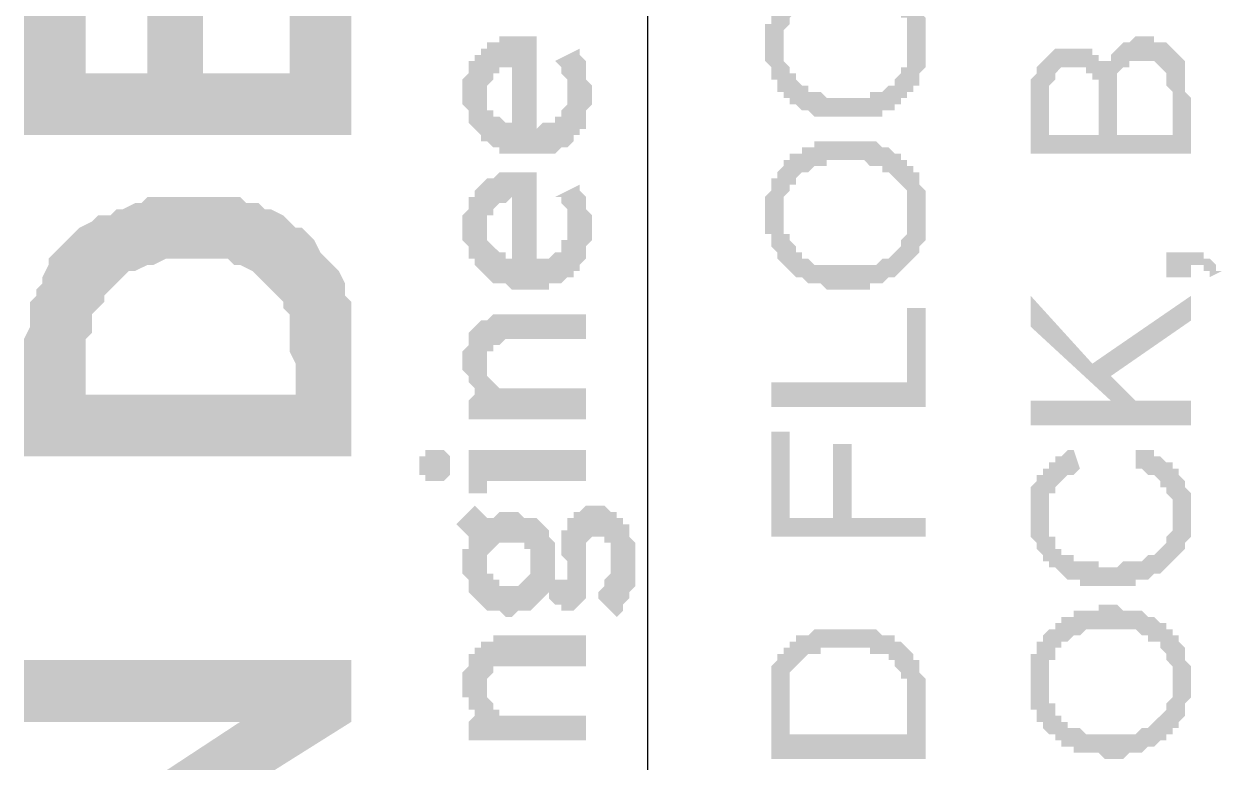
# Model space of a CAD drawing. Header units: inches. Extents: x -41599880 to -41577026, y -18110 to -4738.
# Drawn here: x -41578422 to -41577686, y -6640 to -6186 of the extents above; entities that cross this region are included whole.
import ezdxf

# ---------------------------------------------------------------- set-up
doc = ezdxf.new("R2010")
doc.units = ezdxf.units.IN
doc.header["$MEASUREMENT"] = 0
doc.layers.add('PDF_Geometry', color=40, linetype='Continuous')
doc.layers.add('PDF_Solid Fills', color=9, linetype='Continuous')

msp = doc.modelspace()

# ---------------------------------------------------------------- hatches: boundary and pattern name
at = {"layer": 'PDF_Solid Fills'}
for points in [[(-41578421.64, -6144.57), (-41578421.64, -6254.55), (-41578220.63, -6254.55), (-41578220.63, -6144.57), (-41578258.55, -6144.57), (-41578258.55, -6216.63), (-41578311.65, -6216.63), (-41578311.65, -6144.57), (-41578345.78, -6144.57), (-41578345.78, -6216.63), (-41578383.71, -6216.63), (-41578383.71, -6144.57)], [(-41577966.52, -6197.66), (-41577966.52, -6197.66), (-41577966.52, -6201.45), (-41577966.52, -6205.25), (-41577966.52, -6209.04), (-41577966.52, -6209.04), (-41577962.73, -6212.83), (-41577962.73, -6216.63), (-41577962.73, -6216.63), (-41577962.73, -6220.42), (-41577958.94, -6220.42), (-41577958.94, -6224.21), (-41577958.94, -6228), (-41577955.14, -6228), (-41577955.14, -6197.66), (-41577955.14, -6197.66), (-41577955.14, -6193.87), (-41577955.14, -6190.08), (-41577955.14, -6190.08), (-41577951.35, -6186.28), (-41577951.35, -6182.49), (-41577951.35, -6182.49), (-41577947.56, -6178.7), (-41577947.56, -6178.7), (-41577947.56, -6174.91), (-41577943.77, -6174.91), (-41577939.97, -6171.11), (-41577939.97, -6171.11), (-41577936.18, -6171.11), (-41577936.18, -6167.32), (-41577932.39, -6167.32), (-41577928.6, -6167.32), (-41577928.6, -6167.32), (-41577924.8, -6167.32), (-41577921.01, -6167.32), (-41577921.01, -6167.32), (-41577917.22, -6167.32), (-41577913.42, -6167.32), (-41577909.63, -6167.32), (-41577909.63, -6167.32), (-41577905.84, -6167.32), (-41577902.05, -6167.32), (-41577902.05, -6167.32), (-41577898.25, -6167.32), (-41577894.46, -6171.11), (-41577894.46, -6171.11), (-41577890.67, -6171.11), (-41577890.67, -6174.91), (-41577886.88, -6174.91), (-41577886.88, -6174.91), (-41577886.88, -6178.7), (-41577883.08, -6178.7), (-41577883.08, -6182.49), (-41577879.29, -6182.49), (-41577879.29, -6186.28), (-41577879.29, -6190.08), (-41577879.29, -6190.08), (-41577879.29, -6193.87), (-41577879.29, -6197.66), (-41577879.29, -6197.66), (-41577879.29, -6167.32), (-41577879.29, -6167.32), (-41577883.08, -6163.53), (-41577883.08, -6163.53), (-41577886.88, -6159.74), (-41577886.88, -6159.74), (-41577890.67, -6159.74), (-41577890.67, -6159.74), (-41577894.46, -6155.94), (-41577894.46, -6155.94), (-41577898.25, -6155.94), (-41577902.05, -6155.94), (-41577902.05, -6155.94), (-41577905.84, -6152.15), (-41577909.63, -6152.15), (-41577909.63, -6152.15), (-41577913.42, -6152.15), (-41577917.22, -6152.15), (-41577917.22, -6152.15), (-41577921.01, -6152.15), (-41577921.01, -6152.15), (-41577924.8, -6152.15), (-41577928.6, -6152.15), (-41577928.6, -6155.94), (-41577932.39, -6155.94), (-41577936.18, -6155.94), (-41577936.18, -6155.94), (-41577939.97, -6155.94), (-41577943.77, -6159.74), (-41577943.77, -6159.74), (-41577943.77, -6159.74), (-41577947.56, -6159.74), (-41577951.35, -6163.53), (-41577951.35, -6163.53), (-41577955.14, -6167.32), (-41577955.14, -6167.32), (-41577955.14, -6171.11), (-41577958.94, -6171.11), (-41577958.94, -6174.91), (-41577958.94, -6174.91), (-41577962.73, -6178.7), (-41577962.73, -6182.49), (-41577962.73, -6182.49), (-41577962.73, -6186.28), (-41577966.52, -6186.28), (-41577966.52, -6190.08), (-41577966.52, -6193.87)], [(-41577955.14, -6228), (-41577955.14, -6231.8), (-41577951.35, -6231.8), (-41577951.35, -6231.8), (-41577951.35, -6235.59), (-41577947.56, -6235.59), (-41577947.56, -6235.59), (-41577943.77, -6239.38), (-41577939.97, -6239.38), (-41577939.97, -6239.38), (-41577936.18, -6243.17), (-41577936.18, -6243.17), (-41577932.39, -6243.17), (-41577928.6, -6243.17), (-41577928.6, -6243.17), (-41577924.8, -6243.17), (-41577921.01, -6243.17), (-41577917.22, -6243.17), (-41577913.43, -6243.17), (-41577913.43, -6243.17), (-41577913.43, -6243.17), (-41577909.63, -6243.17), (-41577905.84, -6243.17), (-41577902.05, -6243.17), (-41577902.05, -6243.17), (-41577898.25, -6243.17), (-41577894.46, -6243.17), (-41577894.46, -6239.38), (-41577890.67, -6239.38), (-41577890.67, -6239.38), (-41577886.88, -6239.38), (-41577886.88, -6235.59), (-41577883.08, -6235.59), (-41577883.08, -6231.8), (-41577879.29, -6231.8), (-41577879.29, -6228), (-41577875.5, -6228), (-41577875.5, -6224.21), (-41577871.71, -6224.21), (-41577871.71, -6220.42), (-41577871.71, -6220.42), (-41577871.71, -6216.63), (-41577867.91, -6212.83), (-41577867.91, -6212.83), (-41577867.91, -6209.04), (-41577867.91, -6205.25), (-41577867.91, -6205.25), (-41577867.91, -6201.46), (-41577867.91, -6197.66), (-41577867.91, -6197.66), (-41577867.91, -6193.87), (-41577867.91, -6193.87), (-41577867.91, -6190.08), (-41577867.91, -6186.29), (-41577867.91, -6186.29), (-41577867.91, -6182.49), (-41577871.71, -6178.7), (-41577871.71, -6178.7), (-41577871.71, -6174.91), (-41577871.71, -6174.91), (-41577875.5, -6171.11), (-41577875.5, -6171.11), (-41577879.29, -6167.32), (-41577879.29, -6197.66), (-41577879.29, -6197.66), (-41577879.29, -6201.46), (-41577879.29, -6205.25), (-41577879.29, -6205.25), (-41577879.29, -6209.04), (-41577879.29, -6212.83), (-41577883.08, -6212.83), (-41577883.08, -6216.63), (-41577883.08, -6216.63), (-41577886.88, -6220.42), (-41577886.88, -6220.42), (-41577886.88, -6224.21), (-41577890.67, -6224.21), (-41577890.67, -6224.21), (-41577894.46, -6228), (-41577898.25, -6228), (-41577898.25, -6228), (-41577902.05, -6228), (-41577902.05, -6231.8), (-41577905.84, -6231.8), (-41577909.63, -6231.8), (-41577913.43, -6231.8), (-41577913.43, -6231.8), (-41577917.22, -6231.8), (-41577921.01, -6231.8), (-41577924.8, -6231.8), (-41577928.6, -6231.8), (-41577928.6, -6231.8), (-41577932.39, -6228), (-41577936.18, -6228), (-41577936.18, -6228), (-41577939.97, -6228), (-41577939.97, -6224.21), (-41577943.77, -6224.21), (-41577943.77, -6224.21), (-41577947.56, -6220.42), (-41577947.56, -6220.42), (-41577947.56, -6216.63), (-41577951.35, -6216.63), (-41577951.35, -6212.83), (-41577951.35, -6212.83), (-41577955.14, -6209.04), (-41577955.14, -6205.25), (-41577955.14, -6205.25), (-41577955.14, -6201.46), (-41577955.14, -6197.66)], [(-41578152.36, -6231.8), (-41578152.36, -6231.8), (-41578152.36, -6235.59), (-41578152.36, -6235.59), (-41578148.57, -6239.38), (-41578148.57, -6243.17), (-41578148.57, -6243.17), (-41578148.57, -6246.97), (-41578144.77, -6250.76), (-41578144.77, -6250.76), (-41578140.98, -6254.55), (-41578140.98, -6254.55), (-41578140.98, -6258.34), (-41578137.19, -6258.34), (-41578137.19, -6258.34), (-41578133.4, -6262.14), (-41578129.6, -6262.14), (-41578129.6, -6265.93), (-41578125.81, -6265.93), (-41578122.02, -6265.93), (-41578122.02, -6265.93), (-41578118.23, -6265.93), (-41578114.43, -6265.93), (-41578110.64, -6265.93), (-41578110.64, -6265.93), (-41578106.85, -6265.93), (-41578103.06, -6265.93), (-41578099.26, -6265.93), (-41578099.26, -6265.93), (-41578095.47, -6265.93), (-41578091.68, -6262.14), (-41578091.68, -6262.14), (-41578087.88, -6262.14), (-41578087.88, -6228), (-41578087.88, -6231.8), (-41578087.88, -6231.8), (-41578087.88, -6235.59), (-41578091.68, -6239.38), (-41578091.68, -6239.38), (-41578091.68, -6243.17), (-41578095.47, -6243.17), (-41578095.47, -6246.97), (-41578099.26, -6246.97), (-41578103.06, -6246.97), (-41578103.06, -6246.97), (-41578106.85, -6250.76), (-41578106.85, -6193.87), (-41578110.64, -6193.87), (-41578110.64, -6193.87), (-41578114.43, -6193.87), (-41578118.23, -6193.87), (-41578118.23, -6193.87), (-41578122.02, -6246.97), (-41578122.02, -6246.97), (-41578125.81, -6246.97), (-41578125.81, -6246.97), (-41578129.6, -6243.17), (-41578129.6, -6243.17), (-41578133.4, -6243.17), (-41578133.4, -6239.38), (-41578137.19, -6239.38), (-41578137.19, -6235.59), (-41578137.19, -6231.8), (-41578137.19, -6228), (-41578137.19, -6201.45), (-41578140.98, -6201.45), (-41578140.98, -6205.25), (-41578140.98, -6205.25), (-41578144.77, -6205.25), (-41578144.77, -6209.04), (-41578148.57, -6209.04), (-41578148.57, -6212.83), (-41578148.57, -6216.63), (-41578148.57, -6216.63), (-41578152.36, -6220.42), (-41578152.36, -6224.21), (-41578152.36, -6228)], [(-41578137.19, -6201.46), (-41578137.19, -6228), (-41578137.19, -6228), (-41578137.19, -6224.21), (-41578137.19, -6224.21), (-41578133.4, -6220.42), (-41578133.4, -6220.42), (-41578133.4, -6216.63), (-41578129.6, -6216.63), (-41578129.6, -6212.83), (-41578125.81, -6212.83), (-41578122.02, -6212.83), (-41578122.02, -6212.83), (-41578122.02, -6246.97), (-41578118.23, -6193.87), (-41578122.02, -6193.87), (-41578125.81, -6193.87), (-41578129.6, -6193.87), (-41578129.6, -6197.66), (-41578133.4, -6197.66), (-41578137.19, -6197.66)], [(-41577750.34, -6201.46), (-41577750.34, -6231.8), (-41577750.34, -6231.8), (-41577750.34, -6228), (-41577750.34, -6224.21), (-41577750.34, -6224.21), (-41577750.34, -6220.42), (-41577750.34, -6220.42), (-41577750.34, -6216.63), (-41577746.55, -6212.83), (-41577746.55, -6212.83), (-41577742.76, -6212.83), (-41577742.76, -6209.04), (-41577738.96, -6209.04), (-41577738.96, -6209.04), (-41577735.17, -6209.04), (-41577735.17, -6209.04), (-41577731.38, -6209.04), (-41577727.59, -6209.04), (-41577727.59, -6209.04), (-41577723.79, -6212.83), (-41577723.79, -6212.83), (-41577720, -6216.63), (-41577720, -6216.63), (-41577720, -6220.42), (-41577720, -6224.21), (-41577720, -6224.21), (-41577720, -6224.21), (-41577716.21, -6228), (-41577716.21, -6231.8), (-41577716.21, -6254.55), (-41577716.21, -6201.46), (-41577720, -6197.66), (-41577723.79, -6197.66), (-41577723.79, -6197.66), (-41577727.59, -6197.66), (-41577727.59, -6193.87), (-41577731.38, -6193.87), (-41577735.17, -6193.87), (-41577738.96, -6193.87), (-41577738.96, -6193.87), (-41577742.76, -6197.66), (-41577746.55, -6197.66), (-41577746.55, -6197.66), (-41577750.34, -6201.46)], [(-41578095.47, -6209.04), (-41578095.47, -6209.04), (-41578091.68, -6212.83), (-41578091.68, -6212.83), (-41578091.68, -6216.63), (-41578087.89, -6220.42), (-41578087.89, -6220.42), (-41578087.89, -6224.21), (-41578087.89, -6228), (-41578087.89, -6262.14), (-41578084.09, -6258.35), (-41578084.09, -6258.35), (-41578084.09, -6254.55), (-41578080.3, -6254.55), (-41578080.3, -6250.76), (-41578076.51, -6250.76), (-41578076.51, -6246.97), (-41578076.51, -6243.17), (-41578076.51, -6243.17), (-41578076.51, -6239.38), (-41578072.71, -6235.59), (-41578072.71, -6231.8), (-41578072.71, -6231.8), (-41578072.71, -6228), (-41578072.71, -6224.21), (-41578072.71, -6224.21), (-41578076.51, -6220.42), (-41578076.51, -6216.63), (-41578076.51, -6212.83), (-41578076.51, -6212.83), (-41578076.51, -6209.04), (-41578080.3, -6205.25), (-41578080.3, -6205.25), (-41578080.3, -6201.46)], [(-41577803.44, -6231.8), (-41577803.44, -6265.93), (-41577704.83, -6265.93), (-41577704.83, -6231.8), (-41577708.62, -6228), (-41577708.62, -6224.21), (-41577708.62, -6224.21), (-41577708.62, -6220.42), (-41577708.62, -6216.63), (-41577708.62, -6216.63), (-41577708.62, -6212.83), (-41577708.62, -6212.83), (-41577708.62, -6209.04), (-41577712.42, -6205.25), (-41577712.42, -6205.25), (-41577712.42, -6205.25), (-41577716.21, -6201.45), (-41577716.21, -6201.45), (-41577716.21, -6254.55), (-41577750.34, -6254.55), (-41577750.34, -6231.8), (-41577750.34, -6201.45), (-41577754.13, -6205.25), (-41577754.13, -6205.25), (-41577754.13, -6209.04), (-41577757.93, -6209.04), (-41577757.93, -6212.83), (-41577757.93, -6212.83), (-41577757.93, -6209.04), (-41577761.72, -6209.04), (-41577761.72, -6254.55), (-41577792.06, -6254.55), (-41577792.06, -6235.59), (-41577792.06, -6205.25), (-41577792.06, -6205.25), (-41577795.85, -6209.04), (-41577795.85, -6209.04), (-41577799.65, -6212.83), (-41577799.65, -6212.83), (-41577799.65, -6216.63), (-41577799.65, -6216.63), (-41577803.44, -6220.42), (-41577803.44, -6224.21), (-41577803.44, -6224.21), (-41577803.44, -6228)], [(-41577792.06, -6205.25), (-41577792.06, -6235.59), (-41577792.06, -6235.59), (-41577792.06, -6231.8), (-41577792.06, -6228), (-41577792.06, -6224.21), (-41577792.06, -6224.21), (-41577788.27, -6220.42), (-41577788.27, -6220.42), (-41577788.27, -6216.63), (-41577788.27, -6216.63), (-41577784.48, -6212.83), (-41577784.48, -6212.83), (-41577780.68, -6212.83), (-41577780.68, -6212.83), (-41577776.89, -6212.83), (-41577776.89, -6212.83), (-41577773.1, -6212.83), (-41577769.31, -6212.83), (-41577769.31, -6216.63), (-41577769.31, -6216.63), (-41577765.51, -6216.63), (-41577765.51, -6220.42), (-41577761.72, -6220.42), (-41577761.72, -6224.21), (-41577761.72, -6224.21), (-41577761.72, -6228), (-41577761.72, -6231.8), (-41577761.72, -6235.59), (-41577761.72, -6254.55), (-41577761.72, -6209.04), (-41577761.72, -6205.25), (-41577765.51, -6205.25), (-41577765.51, -6201.46), (-41577769.31, -6201.46), (-41577769.31, -6201.46), (-41577773.1, -6201.46), (-41577776.89, -6201.46), (-41577776.89, -6201.46), (-41577776.89, -6201.46), (-41577780.68, -6201.46), (-41577784.48, -6201.46), (-41577784.48, -6201.46), (-41577788.27, -6201.46)], [(-41577966.52, -6303.86), (-41577966.52, -6303.86), (-41577966.52, -6307.65), (-41577966.52, -6307.65), (-41577966.52, -6311.44), (-41577966.52, -6315.23), (-41577962.73, -6315.23), (-41577962.73, -6319.03), (-41577962.73, -6322.82), (-41577962.73, -6322.82), (-41577958.94, -6326.61), (-41577958.94, -6326.61), (-41577958.94, -6330.4), (-41577955.14, -6334.2), (-41577955.14, -6303.86), (-41577955.14, -6300.06), (-41577955.14, -6296.27), (-41577955.14, -6296.27), (-41577955.14, -6292.48), (-41577951.35, -6288.69), (-41577951.35, -6288.69), (-41577951.35, -6284.89), (-41577947.56, -6284.89), (-41577947.56, -6281.1), (-41577947.56, -6281.1), (-41577943.77, -6277.31), (-41577939.97, -6277.31), (-41577939.97, -6277.31), (-41577936.18, -6273.52), (-41577936.18, -6273.52), (-41577932.39, -6273.52), (-41577928.6, -6273.52), (-41577928.6, -6269.72), (-41577924.8, -6269.72), (-41577921.01, -6269.72), (-41577921.01, -6269.72), (-41577917.22, -6269.72), (-41577913.42, -6269.72), (-41577909.63, -6269.72), (-41577909.63, -6269.72), (-41577905.84, -6269.72), (-41577902.05, -6273.52), (-41577902.05, -6273.52), (-41577898.25, -6273.52), (-41577894.46, -6273.52), (-41577894.46, -6277.31), (-41577890.67, -6277.31), (-41577890.67, -6277.31), (-41577886.88, -6281.1), (-41577886.88, -6281.1), (-41577886.88, -6281.1), (-41577883.08, -6284.89), (-41577883.08, -6284.89), (-41577879.29, -6288.69), (-41577879.29, -6288.69), (-41577879.29, -6292.48), (-41577879.29, -6296.27), (-41577879.29, -6296.27), (-41577879.29, -6300.06), (-41577879.29, -6303.86), (-41577879.29, -6273.52), (-41577879.29, -6269.72), (-41577883.08, -6269.72), (-41577883.08, -6265.93), (-41577886.88, -6265.93), (-41577886.88, -6265.93), (-41577890.67, -6262.14), (-41577890.67, -6262.14), (-41577894.46, -6262.14), (-41577894.46, -6262.14), (-41577898.25, -6258.35), (-41577902.05, -6258.35), (-41577902.05, -6258.35), (-41577905.84, -6258.35), (-41577909.63, -6258.35), (-41577909.63, -6258.35), (-41577913.42, -6258.35), (-41577917.22, -6258.35), (-41577917.22, -6258.35), (-41577921.01, -6258.35), (-41577921.01, -6258.35), (-41577924.8, -6258.35), (-41577928.6, -6258.35), (-41577928.6, -6258.35), (-41577932.39, -6258.35), (-41577936.18, -6258.35), (-41577936.18, -6262.14), (-41577939.97, -6262.14), (-41577943.77, -6262.14), (-41577943.77, -6262.14), (-41577943.77, -6265.93), (-41577947.56, -6265.93), (-41577951.35, -6265.93), (-41577951.35, -6269.72), (-41577955.14, -6269.72), (-41577955.14, -6273.52), (-41577955.14, -6273.52), (-41577958.94, -6277.31), (-41577958.94, -6277.31), (-41577958.94, -6281.1), (-41577962.73, -6281.1), (-41577962.73, -6284.89), (-41577962.73, -6288.69), (-41577962.73, -6288.69), (-41577966.52, -6292.48), (-41577966.52, -6296.27), (-41577966.52, -6296.27), (-41577966.52, -6300.06)], [(-41577955.14, -6334.2), (-41577955.14, -6334.2), (-41577951.35, -6337.99), (-41577951.35, -6337.99), (-41577951.35, -6337.99), (-41577947.56, -6341.78), (-41577947.56, -6341.78), (-41577943.77, -6341.78), (-41577939.97, -6345.57), (-41577939.97, -6345.57), (-41577936.18, -6345.57), (-41577936.18, -6345.57), (-41577932.39, -6345.57), (-41577928.6, -6349.37), (-41577928.6, -6349.37), (-41577924.8, -6349.37), (-41577921.01, -6349.37), (-41577917.22, -6349.37), (-41577913.43, -6349.37), (-41577913.43, -6349.37), (-41577913.43, -6349.37), (-41577909.63, -6349.37), (-41577905.84, -6349.37), (-41577902.05, -6349.37), (-41577902.05, -6345.57), (-41577898.25, -6345.57), (-41577894.46, -6345.57), (-41577894.46, -6345.57), (-41577890.67, -6341.78), (-41577890.67, -6341.78), (-41577886.88, -6341.78), (-41577886.88, -6341.78), (-41577883.08, -6337.99), (-41577883.08, -6337.99), (-41577879.29, -6334.2), (-41577879.29, -6334.2), (-41577875.5, -6330.4), (-41577875.5, -6330.4), (-41577871.71, -6326.61), (-41577871.71, -6326.61), (-41577871.71, -6322.82), (-41577871.71, -6322.82), (-41577867.91, -6319.03), (-41577867.91, -6315.23), (-41577867.91, -6315.23), (-41577867.91, -6311.44), (-41577867.91, -6307.65), (-41577867.91, -6307.65), (-41577867.91, -6303.86), (-41577867.91, -6303.86), (-41577867.91, -6300.06), (-41577867.91, -6296.27), (-41577867.91, -6296.27), (-41577867.91, -6292.48), (-41577867.91, -6288.69), (-41577867.91, -6288.69), (-41577871.71, -6284.89), (-41577871.71, -6281.1), (-41577871.71, -6281.1), (-41577871.71, -6277.31), (-41577875.5, -6277.31), (-41577875.5, -6273.51), (-41577879.29, -6273.51), (-41577879.29, -6303.86), (-41577879.29, -6303.86), (-41577879.29, -6307.65), (-41577879.29, -6307.65), (-41577879.29, -6311.44), (-41577879.29, -6315.23), (-41577879.29, -6315.23), (-41577883.08, -6319.03), (-41577883.08, -6319.03), (-41577883.08, -6322.82), (-41577886.88, -6326.61), (-41577886.88, -6326.61), (-41577886.88, -6326.61), (-41577890.67, -6330.4), (-41577890.67, -6330.4), (-41577894.46, -6330.4), (-41577898.25, -6334.2), (-41577898.25, -6334.2), (-41577902.05, -6334.2), (-41577902.05, -6334.2), (-41577905.84, -6334.2), (-41577909.63, -6334.2), (-41577913.43, -6334.2), (-41577913.43, -6334.2), (-41577917.22, -6334.2), (-41577921.01, -6334.2), (-41577924.8, -6334.2), (-41577928.6, -6334.2), (-41577928.6, -6334.2), (-41577932.39, -6334.2), (-41577936.18, -6334.2), (-41577936.18, -6334.2), (-41577939.97, -6330.4), (-41577939.97, -6330.4), (-41577943.77, -6330.4), (-41577943.77, -6326.61), (-41577947.56, -6326.61), (-41577947.56, -6322.82), (-41577947.56, -6322.82), (-41577951.35, -6319.03), (-41577951.35, -6319.03), (-41577951.35, -6315.23), (-41577955.14, -6315.23), (-41577955.14, -6311.44), (-41577955.14, -6307.65), (-41577955.14, -6303.86), (-41577955.14, -6303.86)], [(-41578152.36, -6311.44), (-41578152.36, -6315.23), (-41578152.36, -6315.23), (-41578152.36, -6319.03), (-41578148.57, -6322.82), (-41578148.57, -6322.82), (-41578148.57, -6326.61), (-41578148.57, -6330.41), (-41578144.77, -6330.41), (-41578144.77, -6334.2), (-41578140.98, -6337.99), (-41578140.98, -6337.99), (-41578140.98, -6337.99), (-41578137.19, -6341.78), (-41578137.19, -6341.78), (-41578133.4, -6345.58), (-41578129.6, -6345.58), (-41578129.6, -6345.58), (-41578125.81, -6345.58), (-41578122.02, -6349.37), (-41578122.02, -6349.37), (-41578118.23, -6349.37), (-41578114.43, -6349.37), (-41578110.64, -6349.37), (-41578110.64, -6349.37), (-41578106.85, -6349.37), (-41578103.06, -6349.37), (-41578099.26, -6349.37), (-41578099.26, -6345.58), (-41578095.47, -6345.58), (-41578091.68, -6345.58), (-41578091.68, -6345.58), (-41578087.88, -6341.78), (-41578087.88, -6311.44), (-41578087.88, -6311.44), (-41578087.88, -6315.23), (-41578087.88, -6319.03), (-41578091.68, -6319.03), (-41578091.68, -6322.82), (-41578091.68, -6326.61), (-41578095.47, -6326.61), (-41578095.47, -6326.61), (-41578099.26, -6330.41), (-41578103.06, -6330.41), (-41578103.06, -6330.41), (-41578106.85, -6330.41), (-41578106.85, -6277.31), (-41578110.64, -6277.31), (-41578110.64, -6277.31), (-41578114.43, -6277.31), (-41578118.23, -6277.31), (-41578118.23, -6277.31), (-41578122.02, -6330.41), (-41578122.02, -6330.41), (-41578125.81, -6330.41), (-41578125.81, -6326.61), (-41578129.6, -6326.61), (-41578129.6, -6326.61), (-41578133.4, -6322.82), (-41578133.4, -6322.82), (-41578137.19, -6319.03), (-41578137.19, -6319.03), (-41578137.19, -6315.23), (-41578137.19, -6311.44), (-41578137.19, -6281.1), (-41578140.98, -6284.89), (-41578140.98, -6284.89), (-41578140.98, -6284.89), (-41578144.77, -6288.69), (-41578144.77, -6292.48), (-41578148.57, -6292.48), (-41578148.57, -6296.27), (-41578148.57, -6296.27), (-41578148.57, -6300.06), (-41578152.36, -6303.86), (-41578152.36, -6307.65), (-41578152.36, -6307.65)], [(-41578137.19, -6281.1), (-41578137.19, -6311.44), (-41578137.19, -6311.44), (-41578137.19, -6307.65), (-41578137.19, -6303.86), (-41578133.4, -6303.86), (-41578133.4, -6300.06), (-41578133.4, -6300.06), (-41578129.6, -6296.27), (-41578129.6, -6296.27), (-41578125.81, -6296.27), (-41578122.02, -6292.48), (-41578122.02, -6292.48), (-41578122.02, -6330.4), (-41578118.23, -6277.31), (-41578122.02, -6277.31), (-41578125.81, -6277.31), (-41578129.6, -6277.31), (-41578129.6, -6277.31), (-41578133.4, -6281.1)], [(-41578095.47, -6292.48), (-41578095.47, -6292.48), (-41578091.68, -6292.48), (-41578091.68, -6296.27), (-41578091.68, -6296.27), (-41578087.89, -6300.06), (-41578087.89, -6303.86), (-41578087.89, -6307.65), (-41578087.89, -6311.44), (-41578087.89, -6341.78), (-41578084.09, -6341.78), (-41578084.09, -6337.99), (-41578084.09, -6337.99), (-41578080.3, -6337.99), (-41578080.3, -6334.2), (-41578076.51, -6330.4), (-41578076.51, -6330.4), (-41578076.51, -6326.61), (-41578076.51, -6322.82), (-41578076.51, -6322.82), (-41578072.71, -6319.03), (-41578072.71, -6315.23), (-41578072.71, -6311.44), (-41578072.71, -6311.44), (-41578072.71, -6307.65), (-41578072.71, -6303.86), (-41578076.51, -6300.06), (-41578076.51, -6300.06), (-41578076.51, -6296.27), (-41578076.51, -6292.48), (-41578076.51, -6292.48), (-41578080.3, -6288.69), (-41578080.3, -6284.89), (-41578080.3, -6284.89)], [(-41578387.5, -6311.44), (-41578383.71, -6398.67), (-41578383.71, -6398.67), (-41578383.71, -6391.09), (-41578383.71, -6387.29), (-41578383.71, -6379.71), (-41578379.92, -6375.92), (-41578379.92, -6368.33), (-41578379.92, -6364.54), (-41578376.12, -6360.75), (-41578372.33, -6356.95), (-41578372.33, -6353.16), (-41578368.54, -6349.37), (-41578364.75, -6345.58), (-41578360.95, -6341.78), (-41578357.16, -6337.99), (-41578353.37, -6337.99), (-41578345.78, -6334.2), (-41578341.99, -6334.2), (-41578334.41, -6330.41), (-41578330.61, -6330.41), (-41578323.03, -6330.41), (-41578319.24, -6330.41), (-41578315.44, -6330.41), (-41578307.86, -6330.41), (-41578304.06, -6330.41), (-41578296.48, -6330.41), (-41578292.69, -6334.2), (-41578288.89, -6334.2), (-41578281.31, -6337.99), (-41578281.31, -6337.99), (-41578277.52, -6341.78), (-41578273.72, -6345.58), (-41578269.93, -6349.37), (-41578266.14, -6353.16), (-41578262.35, -6356.95), (-41578262.35, -6356.95), (-41578262.35, -6360.75), (-41578258.55, -6364.54), (-41578258.55, -6368.33), (-41578258.55, -6375.92), (-41578258.55, -6379.71), (-41578258.55, -6387.29), (-41578254.76, -6394.88), (-41578254.76, -6413.84), (-41578254.76, -6311.44), (-41578258.55, -6307.65), (-41578262.35, -6303.86), (-41578269.93, -6300.06), (-41578273.72, -6300.06), (-41578277.52, -6296.27), (-41578285.1, -6296.27), (-41578288.89, -6292.48), (-41578292.69, -6292.48), (-41578300.27, -6292.48), (-41578304.06, -6292.48), (-41578311.65, -6292.48), (-41578315.44, -6292.48), (-41578323.03, -6292.48), (-41578326.82, -6292.48), (-41578334.41, -6292.48), (-41578338.2, -6292.48), (-41578345.78, -6292.48), (-41578349.58, -6296.27), (-41578353.37, -6296.27), (-41578360.95, -6300.06), (-41578364.75, -6300.06), (-41578368.54, -6303.86), (-41578376.12, -6303.86), (-41578376.12, -6303.86), (-41578379.92, -6307.65)], [(-41578421.64, -6406.26), (-41578421.64, -6451.77), (-41578220.63, -6451.77), (-41578220.63, -6406.26), (-41578220.63, -6398.67), (-41578220.63, -6391.09), (-41578220.63, -6383.5), (-41578220.63, -6379.71), (-41578220.63, -6372.12), (-41578220.63, -6368.33), (-41578220.63, -6360.75), (-41578220.63, -6356.95), (-41578224.42, -6353.16), (-41578224.42, -6349.37), (-41578224.42, -6349.37), (-41578224.42, -6345.58), (-41578228.21, -6337.99), (-41578232.01, -6334.2), (-41578235.8, -6330.41), (-41578239.59, -6326.61), (-41578243.38, -6319.03), (-41578243.38, -6319.03), (-41578247.18, -6315.23), (-41578250.97, -6311.44), (-41578254.76, -6311.44), (-41578254.76, -6413.84), (-41578383.71, -6413.84), (-41578383.71, -6398.67), (-41578387.5, -6311.44), (-41578391.3, -6315.23), (-41578395.09, -6319.03), (-41578398.88, -6322.82), (-41578402.67, -6326.61), (-41578406.47, -6330.41), (-41578406.47, -6334.2), (-41578410.26, -6341.78), (-41578410.26, -6345.58), (-41578414.05, -6349.37), (-41578414.05, -6353.16), (-41578417.84, -6356.95), (-41578417.84, -6360.75), (-41578417.84, -6368.33), (-41578417.84, -6372.12), (-41578421.64, -6379.71), (-41578421.64, -6383.5), (-41578421.64, -6391.09), (-41578421.64, -6398.67)], [(-41577720, -6326.61), (-41577720, -6341.78), (-41577704.83, -6341.78), (-41577704.83, -6334.2), (-41577704.83, -6334.2), (-41577701.04, -6334.2), (-41577701.04, -6334.2), (-41577697.25, -6334.2), (-41577697.25, -6337.99), (-41577693.45, -6337.99), (-41577693.45, -6341.78), (-41577685.87, -6337.99), (-41577689.66, -6337.99), (-41577689.66, -6334.2), (-41577689.66, -6334.2), (-41577693.45, -6330.4), (-41577693.45, -6330.4), (-41577697.25, -6330.4), (-41577697.25, -6326.61), (-41577701.04, -6326.61), (-41577704.83, -6326.61), (-41577704.83, -6326.61)], [(-41577803.44, -6353.16), (-41577803.44, -6372.12), (-41577754.13, -6417.63), (-41577738.97, -6417.63), (-41577754.13, -6402.46), (-41577765.51, -6394.88)], [(-41577962.73, -6406.26), (-41577962.73, -6421.43), (-41577867.91, -6421.43), (-41577867.91, -6360.74), (-41577879.29, -6360.74), (-41577879.29, -6406.26)], [(-41578152.36, -6391.09), (-41578152.36, -6394.88), (-41578152.36, -6394.88), (-41578152.36, -6398.67), (-41578148.57, -6402.46), (-41578148.57, -6406.26), (-41578148.57, -6406.26), (-41578144.77, -6410.05), (-41578144.77, -6410.05), (-41578144.77, -6413.84), (-41578140.98, -6368.33), (-41578144.77, -6372.12), (-41578144.77, -6372.12), (-41578144.77, -6372.12), (-41578148.57, -6375.92), (-41578148.57, -6379.71), (-41578148.57, -6379.71), (-41578148.57, -6383.5), (-41578152.36, -6387.29), (-41578152.36, -6387.29)], [(-41578148.57, -6417.63), (-41578148.57, -6429.01), (-41578076.51, -6429.01), (-41578076.51, -6410.05), (-41578129.6, -6410.05), (-41578129.6, -6410.05), (-41578129.6, -6410.05), (-41578133.4, -6406.26), (-41578133.4, -6406.26), (-41578137.19, -6402.46), (-41578137.19, -6398.67), (-41578137.19, -6394.88), (-41578137.19, -6368.33), (-41578140.98, -6368.33), (-41578140.98, -6368.33), (-41578144.77, -6413.84)], [(-41578137.19, -6368.33), (-41578137.19, -6394.88), (-41578137.19, -6394.88), (-41578137.19, -6391.09), (-41578137.19, -6387.29), (-41578133.4, -6387.29), (-41578133.4, -6383.5), (-41578133.4, -6383.5), (-41578129.6, -6383.5), (-41578129.6, -6383.5), (-41578125.81, -6379.71), (-41578122.02, -6379.71), (-41578118.23, -6379.71), (-41578076.51, -6379.71), (-41578076.51, -6364.54), (-41578122.02, -6364.54), (-41578122.02, -6364.54), (-41578125.81, -6364.54), (-41578129.6, -6364.54), (-41578133.4, -6364.54), (-41578133.4, -6364.54)], [(-41577803.44, -6417.63), (-41577803.44, -6432.81), (-41577704.83, -6432.81), (-41577704.83, -6417.63), (-41577738.97, -6417.63), (-41577754.13, -6417.63)], [(-41577962.73, -6436.6), (-41577962.73, -6501.07), (-41577867.91, -6501.07), (-41577867.91, -6489.69), (-41577913.42, -6489.69), (-41577913.42, -6444.18), (-41577924.8, -6444.18), (-41577924.8, -6489.69), (-41577951.35, -6489.69), (-41577951.35, -6436.6)], [(-41578178.91, -6459.35), (-41578178.91, -6459.35), (-41578178.91, -6463.15), (-41578175.12, -6463.15), (-41578175.12, -6466.94), (-41578171.32, -6466.94), (-41578167.53, -6466.94), (-41578167.53, -6466.94), (-41578163.74, -6466.94), (-41578159.95, -6463.15), (-41578159.95, -6463.15), (-41578159.95, -6459.35), (-41578159.95, -6459.35), (-41578159.95, -6455.56), (-41578159.95, -6451.77), (-41578159.95, -6451.77), (-41578163.74, -6447.98), (-41578167.53, -6447.98), (-41578167.53, -6447.98), (-41578171.32, -6447.98), (-41578175.12, -6447.98), (-41578175.12, -6451.77), (-41578178.91, -6451.77), (-41578178.91, -6455.56)], [(-41578148.57, -6447.97), (-41578148.57, -6474.52), (-41578137.19, -6474.52), (-41578137.19, -6466.94), (-41578076.51, -6466.94), (-41578076.51, -6447.97)], [(-41577792.06, -6459.35), (-41577792.06, -6485.9), (-41577792.06, -6485.9), (-41577792.06, -6482.11), (-41577792.06, -6478.32), (-41577792.06, -6478.32), (-41577792.06, -6474.52), (-41577788.27, -6474.52), (-41577788.27, -6470.73), (-41577788.27, -6470.73), (-41577784.48, -6466.94), (-41577784.48, -6466.94), (-41577780.68, -6463.15), (-41577780.68, -6463.15), (-41577776.89, -6463.15), (-41577773.1, -6459.35), (-41577776.89, -6447.98), (-41577776.89, -6447.98), (-41577780.68, -6447.98), (-41577784.48, -6451.77), (-41577784.48, -6451.77), (-41577788.27, -6451.77), (-41577788.27, -6455.56), (-41577792.06, -6455.56)], [(-41577738.97, -6459.35), (-41577738.97, -6459.35), (-41577738.97, -6459.35), (-41577735.17, -6459.35), (-41577731.38, -6463.15), (-41577731.38, -6463.15), (-41577727.59, -6463.15), (-41577723.79, -6466.94), (-41577723.79, -6466.94), (-41577723.79, -6470.73), (-41577720, -6470.73), (-41577720, -6470.73), (-41577720, -6474.52), (-41577716.21, -6478.32), (-41577716.21, -6478.32), (-41577716.21, -6482.11), (-41577716.21, -6485.9), (-41577716.21, -6485.9), (-41577716.21, -6516.24), (-41577712.42, -6512.45), (-41577712.42, -6512.45), (-41577708.62, -6508.66), (-41577708.62, -6508.66), (-41577708.62, -6504.87), (-41577708.62, -6504.87), (-41577704.83, -6501.07), (-41577704.83, -6497.28), (-41577704.83, -6497.28), (-41577704.83, -6493.49), (-41577704.83, -6489.69), (-41577704.83, -6485.9), (-41577704.83, -6485.9), (-41577704.83, -6482.11), (-41577704.83, -6478.32), (-41577704.83, -6478.32), (-41577704.83, -6474.52), (-41577708.62, -6470.73), (-41577708.62, -6470.73), (-41577708.62, -6466.94), (-41577708.62, -6466.94), (-41577712.42, -6463.15), (-41577712.42, -6459.35), (-41577716.21, -6459.35), (-41577716.21, -6459.35), (-41577716.21, -6455.56), (-41577720, -6455.56), (-41577723.79, -6451.77), (-41577723.79, -6451.77), (-41577727.59, -6451.77), (-41577727.59, -6447.98), (-41577731.38, -6447.98), (-41577735.17, -6447.98), (-41577738.97, -6447.98)], [(-41577803.44, -6485.9), (-41577803.44, -6485.9), (-41577803.44, -6489.69), (-41577803.44, -6493.49), (-41577803.44, -6493.49), (-41577803.44, -6497.28), (-41577803.44, -6501.07), (-41577803.44, -6501.07), (-41577799.65, -6504.87), (-41577799.65, -6508.66), (-41577799.65, -6508.66), (-41577795.85, -6512.45), (-41577795.85, -6512.45), (-41577795.85, -6516.24), (-41577792.06, -6516.24), (-41577792.06, -6520.04), (-41577788.27, -6520.04), (-41577784.48, -6523.83), (-41577784.48, -6523.83), (-41577780.68, -6527.62), (-41577780.68, -6527.62), (-41577780.68, -6527.62), (-41577776.89, -6527.62), (-41577773.1, -6527.62), (-41577773.1, -6531.41), (-41577769.31, -6531.41), (-41577765.51, -6531.41), (-41577765.51, -6531.41), (-41577761.72, -6531.41), (-41577757.93, -6531.41), (-41577754.13, -6531.41), (-41577754.13, -6531.41), (-41577750.34, -6531.41), (-41577746.55, -6531.41), (-41577746.55, -6531.41), (-41577742.76, -6531.41), (-41577738.96, -6531.41), (-41577738.96, -6527.62), (-41577735.17, -6527.62), (-41577731.38, -6527.62), (-41577731.38, -6527.62), (-41577727.59, -6523.83), (-41577723.79, -6523.83), (-41577723.79, -6523.83), (-41577720, -6520.04), (-41577720, -6520.04), (-41577716.21, -6516.24), (-41577716.21, -6516.24), (-41577716.21, -6485.9), (-41577716.21, -6489.69), (-41577716.21, -6489.69), (-41577716.21, -6493.49), (-41577716.21, -6497.28), (-41577716.21, -6497.28), (-41577720, -6501.07), (-41577720, -6504.87), (-41577720, -6504.87), (-41577723.79, -6508.66), (-41577723.79, -6508.66), (-41577727.59, -6512.45), (-41577727.59, -6512.45), (-41577731.38, -6512.45), (-41577735.17, -6516.24), (-41577735.17, -6516.24), (-41577735.17, -6516.24), (-41577738.96, -6516.24), (-41577742.76, -6516.24), (-41577742.76, -6516.24), (-41577746.55, -6516.24), (-41577750.34, -6520.04), (-41577754.13, -6520.04), (-41577754.13, -6520.04), (-41577754.13, -6520.04), (-41577757.93, -6520.04), (-41577761.72, -6520.04), (-41577761.72, -6516.24), (-41577765.51, -6516.24), (-41577769.31, -6516.24), (-41577773.1, -6516.24), (-41577773.1, -6516.24), (-41577776.89, -6516.24), (-41577776.89, -6512.45), (-41577780.68, -6512.45), (-41577784.48, -6512.45), (-41577784.48, -6508.66), (-41577788.27, -6508.66), (-41577788.27, -6504.87), (-41577788.27, -6504.87), (-41577788.27, -6501.07), (-41577792.06, -6501.07), (-41577792.06, -6497.28), (-41577792.06, -6493.49), (-41577792.06, -6493.49), (-41577792.06, -6489.69), (-41577792.06, -6485.9), (-41577792.06, -6459.35), (-41577795.85, -6459.35), (-41577795.85, -6463.15), (-41577799.65, -6463.15), (-41577799.65, -6466.94), (-41577799.65, -6466.94), (-41577803.44, -6470.73), (-41577803.44, -6474.52), (-41577803.44, -6474.52), (-41577803.44, -6478.32), (-41577803.44, -6482.11), (-41577803.44, -6482.11)], [(-41578156.15, -6493.49), (-41578148.57, -6501.07), (-41578148.57, -6535.21), (-41578144.77, -6539), (-41578144.77, -6539), (-41578144.77, -6539), (-41578140.98, -6542.79), (-41578140.98, -6542.79), (-41578137.19, -6546.58), (-41578133.4, -6546.58), (-41578133.4, -6546.58), (-41578129.6, -6546.58), (-41578125.81, -6550.38), (-41578122.02, -6550.38), (-41578122.02, -6550.38), (-41578122.02, -6550.38), (-41578118.23, -6546.58), (-41578114.43, -6546.58), (-41578114.43, -6546.58), (-41578110.64, -6546.58), (-41578106.85, -6542.79), (-41578110.64, -6516.24), (-41578110.64, -6520.04), (-41578110.64, -6523.83), (-41578110.64, -6523.83), (-41578114.43, -6527.62), (-41578114.43, -6527.62), (-41578114.43, -6527.62), (-41578118.23, -6531.41), (-41578122.02, -6531.41), (-41578122.02, -6531.41), (-41578125.81, -6531.41), (-41578129.6, -6531.41), (-41578129.6, -6527.62), (-41578133.4, -6527.62), (-41578133.4, -6523.83), (-41578137.19, -6523.83), (-41578137.19, -6520.04), (-41578137.19, -6516.24), (-41578137.19, -6489.69), (-41578144.77, -6482.11)], [(-41578137.19, -6489.69), (-41578137.19, -6516.24), (-41578137.19, -6516.24), (-41578137.19, -6512.45), (-41578133.4, -6508.66), (-41578133.4, -6508.66), (-41578133.4, -6508.66), (-41578129.6, -6504.86), (-41578125.81, -6504.86), (-41578122.02, -6504.86), (-41578122.02, -6504.86), (-41578122.02, -6504.86), (-41578118.23, -6504.86), (-41578114.43, -6504.86), (-41578114.43, -6508.66), (-41578110.64, -6508.66), (-41578110.64, -6512.45), (-41578110.64, -6516.24), (-41578110.64, -6516.24), (-41578106.85, -6542.79), (-41578106.85, -6542.79), (-41578103.06, -6539), (-41578103.06, -6539), (-41578099.26, -6535.21), (-41578099.26, -6535.21), (-41578099.26, -6539), (-41578095.47, -6542.79), (-41578095.47, -6542.79), (-41578091.68, -6542.79), (-41578091.68, -6546.58), (-41578087.89, -6546.58), (-41578087.89, -6546.58), (-41578084.09, -6546.58), (-41578080.3, -6542.79), (-41578080.3, -6542.79), (-41578080.3, -6542.79), (-41578076.51, -6539), (-41578076.51, -6539), (-41578076.51, -6535.21), (-41578076.51, -6531.41), (-41578076.51, -6527.62), (-41578076.51, -6527.62), (-41578076.51, -6527.62), (-41578076.51, -6523.83), (-41578076.51, -6520.03), (-41578076.51, -6520.03), (-41578076.51, -6516.24), (-41578076.51, -6512.45), (-41578076.51, -6512.45), (-41578076.51, -6482.11), (-41578080.3, -6485.9), (-41578080.3, -6485.9), (-41578084.09, -6485.9), (-41578084.09, -6489.69), (-41578084.09, -6489.69), (-41578087.89, -6489.69), (-41578087.89, -6493.49), (-41578087.89, -6523.83), (-41578087.89, -6523.83), (-41578087.89, -6527.62), (-41578091.68, -6527.62), (-41578091.68, -6527.62), (-41578095.47, -6527.62), (-41578095.47, -6523.83), (-41578095.47, -6523.83), (-41578095.47, -6504.86), (-41578095.47, -6504.86), (-41578099.26, -6501.07), (-41578099.26, -6497.28), (-41578099.26, -6497.28), (-41578103.06, -6493.49), (-41578103.06, -6493.49), (-41578103.06, -6493.49), (-41578106.85, -6489.69), (-41578110.64, -6489.69), (-41578110.64, -6489.69), (-41578114.43, -6489.69), (-41578118.23, -6485.9), (-41578122.02, -6485.9), (-41578122.02, -6485.9), (-41578125.81, -6485.9), (-41578129.6, -6485.9), (-41578129.6, -6485.9), (-41578133.4, -6489.69)], [(-41578076.51, -6482.11), (-41578076.51, -6512.45), (-41578076.51, -6508.66), (-41578076.51, -6504.86), (-41578076.51, -6504.86), (-41578072.72, -6501.07), (-41578072.72, -6501.07), (-41578068.92, -6501.07), (-41578068.92, -6501.07), (-41578068.92, -6501.07), (-41578065.13, -6501.07), (-41578065.13, -6504.86), (-41578061.34, -6504.86), (-41578061.34, -6508.66), (-41578061.34, -6512.45), (-41578061.34, -6512.45), (-41578061.34, -6516.24), (-41578061.34, -6485.9), (-41578061.34, -6485.9), (-41578065.13, -6482.11), (-41578068.92, -6482.11), (-41578068.92, -6482.11), (-41578072.72, -6482.11), (-41578072.72, -6482.11)], [(-41578068.92, -6539), (-41578057.54, -6550.38), (-41578053.75, -6546.58), (-41578053.75, -6542.79), (-41578053.75, -6542.79), (-41578049.96, -6539), (-41578049.96, -6535.21), (-41578049.96, -6535.21), (-41578046.17, -6531.41), (-41578046.17, -6527.62), (-41578046.17, -6527.62), (-41578046.17, -6523.83), (-41578046.17, -6520.04), (-41578046.17, -6516.24), (-41578046.17, -6516.24), (-41578046.17, -6512.45), (-41578046.17, -6512.45), (-41578046.17, -6508.66), (-41578046.17, -6504.86), (-41578049.96, -6501.07), (-41578049.96, -6501.07), (-41578049.96, -6497.28), (-41578049.96, -6493.49), (-41578053.75, -6493.49), (-41578053.75, -6489.69), (-41578057.54, -6489.69), (-41578057.54, -6485.9), (-41578061.34, -6485.9), (-41578061.34, -6516.24), (-41578061.34, -6516.24), (-41578061.34, -6520.04), (-41578061.34, -6523.83), (-41578061.34, -6523.83), (-41578065.13, -6527.62), (-41578065.13, -6531.41), (-41578065.13, -6531.41), (-41578068.92, -6535.21)], [(-41578091.68, -6508.66), (-41578091.68, -6508.66), (-41578091.68, -6512.45), (-41578091.68, -6512.45), (-41578087.88, -6516.24), (-41578087.88, -6520.03), (-41578087.88, -6523.83), (-41578087.88, -6523.83), (-41578087.88, -6493.49), (-41578087.88, -6497.28), (-41578091.68, -6497.28), (-41578091.68, -6501.07), (-41578091.68, -6504.86)], [(-41578152.36, -6520.04), (-41578152.36, -6520.04), (-41578152.36, -6523.83), (-41578152.36, -6523.83), (-41578148.57, -6527.62), (-41578148.57, -6531.41), (-41578148.57, -6531.41), (-41578148.57, -6535.21), (-41578148.57, -6501.07), (-41578148.57, -6501.07), (-41578148.57, -6504.87), (-41578148.57, -6508.66), (-41578152.36, -6508.66), (-41578152.36, -6512.45), (-41578152.36, -6516.24)], [(-41577803.44, -6592.09), (-41577803.44, -6592.09), (-41577803.44, -6592.09), (-41577803.44, -6595.89), (-41577803.44, -6599.68), (-41577803.44, -6599.68), (-41577803.44, -6603.47), (-41577803.44, -6607.27), (-41577799.65, -6607.27), (-41577799.65, -6611.06), (-41577799.65, -6614.85), (-41577795.85, -6614.85), (-41577795.85, -6618.64), (-41577795.85, -6618.64), (-41577792.06, -6588.3), (-41577792.06, -6588.3), (-41577792.06, -6584.51), (-41577792.06, -6580.72), (-41577792.06, -6580.72), (-41577792.06, -6576.92), (-41577788.27, -6576.92), (-41577788.27, -6573.13), (-41577788.27, -6569.34), (-41577784.48, -6569.34), (-41577784.48, -6565.55), (-41577780.68, -6565.55), (-41577780.68, -6565.55), (-41577776.89, -6561.75), (-41577776.89, -6561.75), (-41577773.1, -6561.75), (-41577769.31, -6557.96), (-41577769.31, -6557.96), (-41577765.51, -6557.96), (-41577761.72, -6557.96), (-41577761.72, -6557.96), (-41577757.93, -6557.96), (-41577754.13, -6557.96), (-41577750.34, -6557.96), (-41577750.34, -6557.96), (-41577746.55, -6557.96), (-41577742.76, -6557.96), (-41577742.76, -6557.96), (-41577738.96, -6557.96), (-41577735.17, -6561.75), (-41577735.17, -6561.75), (-41577731.38, -6561.75), (-41577731.38, -6565.55), (-41577727.59, -6565.55), (-41577727.59, -6565.55), (-41577723.79, -6565.55), (-41577723.79, -6569.34), (-41577723.79, -6569.34), (-41577720, -6573.13), (-41577720, -6576.92), (-41577720, -6576.92), (-41577716.21, -6580.72), (-41577716.21, -6580.72), (-41577716.21, -6584.51), (-41577716.21, -6588.3), (-41577716.21, -6592.09), (-41577716.21, -6561.75), (-41577716.21, -6557.96), (-41577720, -6557.96), (-41577720, -6554.17), (-41577723.79, -6554.17), (-41577727.59, -6550.38), (-41577727.59, -6550.38), (-41577727.59, -6550.38), (-41577731.38, -6550.38), (-41577735.17, -6546.58), (-41577735.17, -6546.58), (-41577738.96, -6546.58), (-41577742.76, -6546.58), (-41577742.76, -6546.58), (-41577746.55, -6546.58), (-41577750.34, -6542.79), (-41577750.34, -6542.79), (-41577754.13, -6542.79), (-41577754.13, -6542.79), (-41577757.93, -6542.79), (-41577761.72, -6542.79), (-41577761.72, -6546.58), (-41577765.51, -6546.58), (-41577769.31, -6546.58), (-41577769.31, -6546.58), (-41577773.1, -6546.58), (-41577776.89, -6546.58), (-41577776.89, -6550.38), (-41577780.68, -6550.38), (-41577780.68, -6550.38), (-41577784.48, -6550.38), (-41577784.48, -6554.17), (-41577788.27, -6554.17), (-41577788.27, -6557.96), (-41577792.06, -6557.96), (-41577792.06, -6557.96), (-41577795.85, -6561.75), (-41577795.85, -6565.55), (-41577799.65, -6565.55), (-41577799.65, -6565.55), (-41577799.65, -6569.34), (-41577799.65, -6573.13), (-41577803.44, -6573.13), (-41577803.44, -6576.92), (-41577803.44, -6580.72), (-41577803.44, -6580.72), (-41577803.44, -6584.51), (-41577803.44, -6588.3)], [(-41578137.19, -6565.55), (-41578137.19, -6595.89), (-41578137.19, -6592.09), (-41578137.19, -6588.3), (-41578137.19, -6588.3), (-41578133.4, -6584.51), (-41578133.4, -6584.51), (-41578133.4, -6580.72), (-41578129.6, -6580.72), (-41578129.6, -6580.72), (-41578125.81, -6580.72), (-41578122.02, -6580.72), (-41578118.23, -6580.72), (-41578076.51, -6580.72), (-41578076.51, -6561.75), (-41578122.02, -6561.75), (-41578122.02, -6561.75), (-41578125.81, -6561.75), (-41578129.6, -6561.75), (-41578133.4, -6561.75), (-41578133.4, -6565.55)], [(-41577955.14, -6569.34), (-41577951.35, -6603.47), (-41577951.35, -6603.47), (-41577951.35, -6599.68), (-41577951.35, -6595.89), (-41577951.35, -6592.1), (-41577951.35, -6592.1), (-41577951.35, -6588.3), (-41577951.35, -6588.3), (-41577951.35, -6584.51), (-41577951.35, -6584.51), (-41577947.56, -6580.72), (-41577947.56, -6580.72), (-41577943.77, -6576.93), (-41577943.77, -6576.93), (-41577939.97, -6573.13), (-41577939.97, -6573.13), (-41577939.97, -6573.13), (-41577936.18, -6573.13), (-41577932.39, -6573.13), (-41577932.39, -6569.34), (-41577928.6, -6569.34), (-41577924.8, -6569.34), (-41577924.8, -6569.34), (-41577921.01, -6569.34), (-41577917.22, -6569.34), (-41577917.22, -6569.34), (-41577913.43, -6569.34), (-41577909.63, -6569.34), (-41577909.63, -6569.34), (-41577905.84, -6569.34), (-41577902.05, -6569.34), (-41577902.05, -6573.13), (-41577898.25, -6573.13), (-41577898.25, -6573.13), (-41577894.46, -6573.13), (-41577890.67, -6573.13), (-41577890.67, -6576.93), (-41577886.88, -6576.93), (-41577886.88, -6580.72), (-41577886.88, -6580.72), (-41577883.08, -6584.51), (-41577883.08, -6584.51), (-41577883.08, -6588.3), (-41577879.29, -6588.3), (-41577879.29, -6592.1), (-41577879.29, -6592.1), (-41577879.29, -6595.89), (-41577879.29, -6599.68), (-41577879.29, -6603.47), (-41577879.29, -6622.44), (-41577879.29, -6569.34), (-41577883.08, -6565.55), (-41577883.08, -6565.55), (-41577886.88, -6565.55), (-41577886.88, -6561.75), (-41577890.67, -6561.75), (-41577890.67, -6561.75), (-41577894.46, -6561.75), (-41577898.25, -6557.96), (-41577898.25, -6557.96), (-41577902.05, -6557.96), (-41577902.05, -6557.96), (-41577905.84, -6557.96), (-41577909.63, -6557.96), (-41577909.63, -6557.96), (-41577913.43, -6557.96), (-41577917.22, -6557.96), (-41577921.01, -6557.96), (-41577921.01, -6557.96), (-41577924.8, -6557.96), (-41577928.6, -6557.96), (-41577928.6, -6557.96), (-41577932.39, -6557.96), (-41577936.18, -6557.96), (-41577936.18, -6557.96), (-41577939.97, -6561.75), (-41577939.97, -6561.75), (-41577943.77, -6561.75), (-41577947.56, -6561.75), (-41577947.56, -6565.55), (-41577951.35, -6565.55), (-41577951.35, -6569.34)], [(-41577795.85, -6618.64), (-41577792.06, -6622.44), (-41577792.06, -6622.44), (-41577788.27, -6622.44), (-41577788.27, -6626.23), (-41577784.48, -6626.23), (-41577784.48, -6630.02), (-41577780.68, -6630.02), (-41577780.68, -6630.02), (-41577776.89, -6630.02), (-41577776.89, -6633.81), (-41577773.1, -6633.81), (-41577769.31, -6633.81), (-41577769.31, -6633.81), (-41577765.51, -6633.81), (-41577761.72, -6633.81), (-41577757.93, -6637.61), (-41577757.93, -6637.61), (-41577754.13, -6637.61), (-41577754.13, -6637.61), (-41577750.34, -6637.61), (-41577746.55, -6637.61), (-41577742.76, -6633.81), (-41577742.76, -6633.81), (-41577738.96, -6633.81), (-41577735.17, -6633.81), (-41577735.17, -6633.81), (-41577731.38, -6630.02), (-41577731.38, -6630.02), (-41577727.59, -6630.02), (-41577727.59, -6630.02), (-41577723.79, -6626.23), (-41577723.79, -6626.23), (-41577720, -6626.23), (-41577720, -6622.44), (-41577716.21, -6622.44), (-41577716.21, -6618.64), (-41577712.42, -6618.64), (-41577712.42, -6614.85), (-41577712.42, -6614.85), (-41577708.62, -6611.06), (-41577708.62, -6607.27), (-41577708.62, -6607.27), (-41577708.62, -6603.47), (-41577704.83, -6599.68), (-41577704.83, -6599.68), (-41577704.83, -6595.89), (-41577704.83, -6592.09), (-41577704.83, -6592.09), (-41577704.83, -6588.3), (-41577704.83, -6588.3), (-41577704.83, -6584.51), (-41577704.83, -6580.72), (-41577704.83, -6580.72), (-41577708.62, -6576.92), (-41577708.62, -6573.13), (-41577708.62, -6573.13), (-41577708.62, -6569.34), (-41577712.42, -6565.55), (-41577712.42, -6565.55), (-41577712.42, -6565.55), (-41577712.42, -6561.75), (-41577716.21, -6561.75), (-41577716.21, -6592.09), (-41577716.21, -6592.09), (-41577716.21, -6592.09), (-41577716.21, -6595.89), (-41577716.21, -6599.68), (-41577716.21, -6599.68), (-41577720, -6603.47), (-41577720, -6607.27), (-41577720, -6607.27), (-41577723.79, -6611.06), (-41577723.79, -6611.06), (-41577727.59, -6614.85), (-41577727.59, -6614.85), (-41577727.59, -6614.85), (-41577731.38, -6618.64), (-41577731.38, -6618.64), (-41577735.17, -6618.64), (-41577735.17, -6618.64), (-41577738.96, -6622.44), (-41577742.76, -6622.44), (-41577742.76, -6622.44), (-41577746.55, -6622.44), (-41577750.34, -6622.44), (-41577754.13, -6622.44), (-41577754.13, -6622.44), (-41577757.93, -6622.44), (-41577761.72, -6622.44), (-41577765.51, -6622.44), (-41577769.31, -6622.44), (-41577769.31, -6622.44), (-41577773.1, -6618.64), (-41577776.89, -6618.64), (-41577776.89, -6618.64), (-41577780.68, -6618.64), (-41577780.68, -6614.85), (-41577784.48, -6614.85), (-41577784.48, -6614.85), (-41577784.48, -6611.06), (-41577788.27, -6611.06), (-41577788.27, -6607.27), (-41577788.27, -6603.47), (-41577792.06, -6603.47), (-41577792.06, -6599.68), (-41577792.06, -6599.68), (-41577792.06, -6595.89), (-41577792.06, -6592.09), (-41577792.06, -6588.3)], [(-41578152.36, -6592.09), (-41578152.36, -6592.09), (-41578152.36, -6595.89), (-41578152.36, -6599.68), (-41578148.57, -6599.68), (-41578148.57, -6603.47), (-41578148.57, -6607.27), (-41578144.77, -6607.27), (-41578144.77, -6611.06), (-41578144.77, -6611.06), (-41578140.98, -6569.34), (-41578144.77, -6569.34), (-41578144.77, -6569.34), (-41578144.77, -6573.13), (-41578148.57, -6573.13), (-41578148.57, -6576.92), (-41578148.57, -6580.72), (-41578148.57, -6580.72), (-41578152.36, -6584.51), (-41578152.36, -6588.3)], [(-41578148.57, -6614.85), (-41578148.57, -6626.23), (-41578076.51, -6626.23), (-41578076.51, -6611.06), (-41578129.6, -6611.06), (-41578129.6, -6611.06), (-41578129.6, -6607.27), (-41578133.4, -6607.27), (-41578133.4, -6603.47), (-41578137.19, -6599.68), (-41578137.19, -6595.89), (-41578137.19, -6595.89), (-41578137.19, -6565.55), (-41578140.98, -6565.55), (-41578140.98, -6569.34), (-41578144.77, -6611.06)], [(-41577962.73, -6603.47), (-41577962.73, -6637.61), (-41577867.91, -6637.61), (-41577867.91, -6599.68), (-41577867.91, -6599.68), (-41577867.91, -6595.89), (-41577867.91, -6592.09), (-41577867.91, -6592.09), (-41577867.91, -6588.3), (-41577871.71, -6584.51), (-41577871.71, -6584.51), (-41577871.71, -6580.72), (-41577871.71, -6576.92), (-41577875.5, -6576.92), (-41577875.5, -6573.13), (-41577875.5, -6573.13), (-41577879.29, -6569.34), (-41577879.29, -6569.34), (-41577879.29, -6622.44), (-41577951.35, -6622.44), (-41577951.35, -6603.47), (-41577955.14, -6569.34), (-41577955.14, -6573.13), (-41577958.94, -6573.13), (-41577958.94, -6576.92), (-41577958.94, -6576.92), (-41577962.73, -6580.72), (-41577962.73, -6584.51), (-41577962.73, -6584.51), (-41577962.73, -6588.3), (-41577962.73, -6588.3), (-41577962.73, -6592.09), (-41577962.73, -6592.09), (-41577962.73, -6595.89), (-41577962.73, -6599.68)], [(-41578421.64, -6576.92), (-41578421.64, -6614.85), (-41578288.89, -6614.85), (-41578220.63, -6614.85), (-41578220.63, -6576.92)]]:
    msp.add_hatch(color=7, dxfattribs=at).paths.add_polyline_path(points)

# ---------------------------------------------------------------- linework, layer by layer
at = {"layer": 'PDF_Geometry', "color": 7, "lineweight": 25}
msp.add_lwpolyline([(-41578038.58, -7585.76), (-41578038.58, -5173.66)], dxfattribs=at)
at = {"layer": 'PDF_Solid Fills', "color": 7, "lineweight": 13}
for points in [[(-41577765.51, -6394.88), (-41577754.13, -6402.46), (-41577704.83, -6353.16), (-41577704.83, -6368.33)], [(-41578421.64, -6702.08), (-41578353.37, -6698.29), (-41578288.89, -6614.85), (-41578220.63, -6614.85)]]:
    msp.add_solid(points, dxfattribs=at)

doc.saveas('drawing.dxf')
